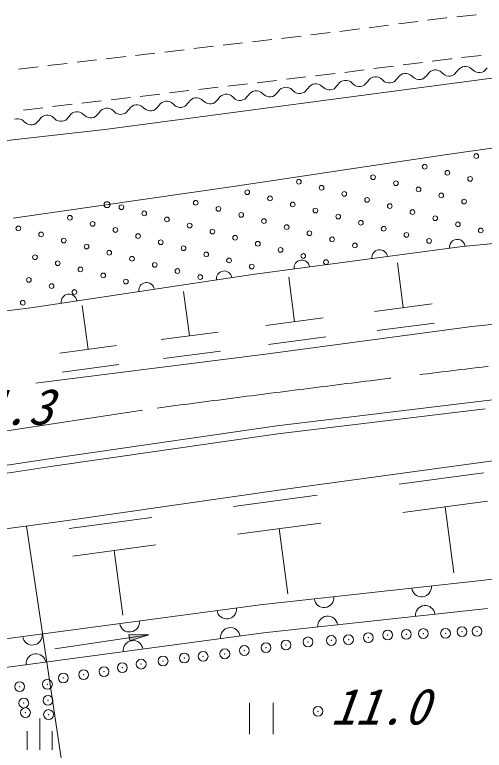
# Model space of a CAD drawing. Units: millimetres, scale not verified. Extents: x 40000 to 680000, y 20000 to 380000.
# Drawn here: x 504480 to 528426, y 280444 to 317935 of the extents above; entities that cross this region are included whole.
import ezdxf
from ezdxf.enums import TextEntityAlignment as Align

# ---------------------------------------------------------------- set-up
doc = ezdxf.new("R2010")
doc.units = ezdxf.units.MM
doc.header["$LTSCALE"] = 1000
doc.header["$PDMODE"] = 32
doc.header["$PDSIZE"] = 500
doc.linetypes.add('CHAIN', pattern=[18.5, 12, -1.5, 3.5, -1.5])
for name, color, linetype, lineweight in [('M-BGD', 7, 'Continuous', 13), ('M-BMK', 2, 'CHAIN', 13), ('M-STR-HTXT', 7, 'Continuous', 13)]:
    doc.layers.add(name, color=color, linetype=linetype, lineweight=lineweight)
doc.styles.add('ＭＳ ゴシック', font='')
doc.styles.get('ＭＳ ゴシック').set_extended_font_data('MS Gothic')

# ---------------------------------------------------------------- blocks, each defined once
blk = doc.blocks.new('田')
at = {"color": 7, "linetype": 'Continuous', "lineweight": 13}
for p, q in [((-0.75, 2), (-0.75, 0)), ((0.75, 0), (0.75, 2))]:
    blk.add_line(p, q, dxfattribs=at)
blk = doc.blocks.new('荒地')
at = {"color": 7, "linetype": 'Continuous', "lineweight": 13}
for p, q in [((0, -1.25), (0, 1.25)), ((-1, 0.25), (-1, -1.25)), ((1, 0.25), (1, -1.25))]:
    blk.add_line(p, q, dxfattribs=at)

msp = doc.modelspace()

# ---------------------------------------------------------------- hatches: boundary and pattern name
at = {"layer": 'M-BGD'}
msp.add_hatch(color=256, dxfattribs=at).paths.add_polyline_path([(511318, 286333), (510354, 286019), (510304, 286348)])

# ---------------------------------------------------------------- linework, layer by layer
for p, q in [((527020, 317832), (528015, 317935)), ((524043, 317464), (525035, 317590)), ((525531, 317654), (526483, 317775)), ((526483, 317775), (526523, 317780)), ((521067, 317084), (522059, 317210)), ((522555, 317274), (523547, 317400)), ((518088, 316731), (519081, 316847)), ((519578, 316905), (520571, 317021)), ((515108, 316382), (516101, 316498)), ((516598, 316556), (517591, 316673)), ((512129, 316034), (513122, 316150)), ((513618, 316208), (514612, 316324)), ((509149, 315686), (510142, 315802)), ((510639, 315860), (511632, 315976)), ((525775, 315568), (526726, 315689)), ((526726, 315689), (526767, 315694)), ((527264, 315746), (528259, 315849)), ((506169, 315338), (507162, 315454)), ((507659, 315512), (508652, 315628)), ((522799, 315188), (523791, 315314)), ((524287, 315378), (525279, 315504)), ((504679, 315163), (505672, 315279)), ((519822, 314819), (520815, 314935)), ((521311, 314998), (522303, 315124)), ((524261, 314921), (524356, 314942)), ((524356, 314942), (524452, 314943)), ((524452, 314943), (524551, 314923)), ((525524, 314875), (525608, 314988)), ((525608, 314988), (525696, 315056)), ((525696, 315056), (525788, 315097)), ((525788, 315097), (525883, 315118)), ((525883, 315118), (525979, 315120)), ((525979, 315120), (526078, 315100)), ((526078, 315100), (526180, 315054)), ((526180, 315054), (526287, 314964)), ((526287, 314964), (526395, 314874)), ((526878, 314872), (527051, 315052)), ((527051, 315052), (527135, 315164)), ((527135, 315164), (527223, 315232)), ((527223, 315232), (527315, 315274)), ((527315, 315274), (527410, 315295)), ((527410, 315295), (527506, 315296)), ((527506, 315296), (527605, 315276)), ((527605, 315276), (527707, 315230)), ((527707, 315230), (527814, 315140)), ((527814, 315140), (527921, 315050)), ((527921, 315050), (528024, 315004)), ((528024, 315004), (528123, 314984)), ((528123, 314984), (528219, 314986)), ((528219, 314986), (528313, 315007)), ((528313, 315007), (528405, 315048)), ((528405, 315048), (528578, 315229)), ((509070, 312084), (528811, 314700)), ((516842, 314471), (517835, 314587)), ((518332, 314645), (519325, 314761)), ((521116, 314526), (521207, 314568)), ((521207, 314568), (521302, 314589)), ((521302, 314589), (521398, 314590)), ((521398, 314590), (521497, 314570)), ((521497, 314570), (521599, 314524)), ((522470, 314522), (522554, 314634)), ((522554, 314634), (522643, 314703)), ((522643, 314703), (522734, 314744)), ((522734, 314744), (522829, 314765)), ((522829, 314765), (522925, 314766)), ((522925, 314766), (523024, 314747)), ((523024, 314747), (523126, 314701)), ((523126, 314701), (523233, 314611)), ((523233, 314611), (523341, 314521)), ((523824, 314519), (523997, 314699)), ((523997, 314699), (524081, 314811)), ((524081, 314811), (524170, 314879)), ((524170, 314879), (524261, 314921)), ((524551, 314923), (524653, 314877)), ((524653, 314877), (524760, 314787)), ((524760, 314787), (524868, 314697)), ((524868, 314697), (524970, 314651)), ((524970, 314651), (525069, 314631)), ((525069, 314631), (525165, 314633)), ((525165, 314633), (525259, 314653)), ((525259, 314653), (525351, 314695)), ((525351, 314695), (525524, 314875)), ((526395, 314874), (526497, 314828)), ((526497, 314828), (526596, 314808)), ((526596, 314808), (526692, 314809)), ((526692, 314809), (526786, 314830)), ((526786, 314830), (526878, 314872)), ((513862, 314122), (514855, 314238)), ((515352, 314297), (516345, 314413)), ((518072, 314171), (518164, 314213)), ((518164, 314213), (518258, 314233)), ((518258, 314233), (518354, 314235)), ((518354, 314235), (518453, 314215)), ((518453, 314215), (518554, 314169)), ((519422, 314168), (519505, 314280)), ((519505, 314280), (519593, 314348)), ((519593, 314348), (519685, 314390)), ((519685, 314390), (519779, 314411)), ((519779, 314411), (519875, 314413)), ((519875, 314413), (519974, 314393)), ((519974, 314393), (520075, 314347)), ((520075, 314347), (520182, 314257)), ((520182, 314257), (520289, 314167)), ((520771, 314165), (520943, 314346)), ((520943, 314346), (521027, 314458)), ((521027, 314458), (521116, 314526)), ((521599, 314524), (521706, 314434)), ((521706, 314434), (521814, 314344)), ((521814, 314344), (521916, 314298)), ((521916, 314298), (522015, 314278)), ((522015, 314278), (522111, 314280)), ((522111, 314280), (522205, 314300)), ((522205, 314300), (522297, 314342)), ((522297, 314342), (522470, 314522)), ((523341, 314521), (523443, 314475)), ((523443, 314475), (523542, 314455)), ((523542, 314455), (523638, 314456)), ((523638, 314456), (523732, 314477)), ((523732, 314477), (523824, 314519)), ((510882, 313774), (511876, 313890)), ((512372, 313948), (513366, 314064)), ((514941, 313747), (515030, 313815)), ((515030, 313815), (515121, 313857)), ((515121, 313857), (515215, 313878)), ((515215, 313878), (515311, 313879)), ((515311, 313879), (515410, 313860)), ((515410, 313860), (515512, 313814)), ((515512, 313814), (515619, 313724)), ((516208, 313632), (516379, 313813)), ((516379, 313813), (516463, 313925)), ((516463, 313925), (516551, 313993)), ((516551, 313993), (516643, 314035)), ((516643, 314035), (516736, 314056)), ((516736, 314056), (516833, 314057)), ((516833, 314057), (516931, 314037)), ((516931, 314037), (517033, 313991)), ((517033, 313991), (517140, 313901)), ((517140, 313901), (517247, 313811)), ((517247, 313811), (517349, 313765)), ((517637, 313768), (517729, 313810)), ((517729, 313810), (517901, 313990)), ((517901, 313990), (517984, 314102)), ((517984, 314102), (518072, 314171)), ((518554, 314169), (518661, 314079)), ((518661, 314079), (518768, 313989)), ((518768, 313989), (518870, 313943)), ((518870, 313943), (518968, 313924)), ((518968, 313924), (519065, 313925)), ((519065, 313925), (519159, 313946)), ((519159, 313946), (519250, 313988)), ((519250, 313988), (519422, 314168)), ((520289, 314167), (520391, 314121)), ((520391, 314121), (520490, 314101)), ((520490, 314101), (520586, 314103)), ((520586, 314103), (520680, 314124)), ((520680, 314124), (520771, 314165)), ((507903, 313426), (508896, 313542)), ((509393, 313600), (510386, 313716)), ((511899, 313391), (511987, 313460)), ((511987, 313460), (512079, 313501)), ((512079, 313501), (512173, 313522)), ((512173, 313522), (512269, 313524)), ((512269, 313524), (512368, 313504)), ((512368, 313504), (512470, 313458)), ((512470, 313458), (512576, 313368)), ((513165, 313277), (513337, 313457)), ((513337, 313457), (513420, 313569)), ((513420, 313569), (513509, 313637)), ((513509, 313637), (513600, 313679)), ((513600, 313679), (513694, 313700)), ((513694, 313700), (513790, 313701)), ((513790, 313701), (513889, 313682)), ((513889, 313682), (513991, 313636)), ((513991, 313636), (514098, 313546)), ((514098, 313546), (514204, 313456)), ((514204, 313456), (514306, 313410)), ((514595, 313413), (514687, 313454)), ((514687, 313454), (514858, 313635)), ((514858, 313635), (514941, 313747)), ((515619, 313724), (515726, 313634)), ((515726, 313634), (515827, 313588)), ((515827, 313588), (515926, 313568)), ((515926, 313568), (516022, 313569)), ((516022, 313569), (516116, 313590)), ((516116, 313590), (516208, 313632)), ((517349, 313765), (517447, 313746)), ((517447, 313746), (517543, 313747)), ((517543, 313747), (517637, 313768)), ((504923, 313078), (505916, 313194)), ((506413, 313252), (507406, 313368)), ((508857, 313036), (508945, 313104)), ((508945, 313104), (509037, 313146)), ((509037, 313146), (509130, 313167)), ((509130, 313167), (509227, 313168)), ((509227, 313168), (509325, 313148)), ((509325, 313148), (509427, 313102)), ((509427, 313102), (509534, 313012)), ((510123, 312921), (510295, 313101)), ((510295, 313101), (510378, 313213)), ((510378, 313213), (510466, 313282)), ((510466, 313282), (510558, 313324)), ((510558, 313324), (510652, 313344)), ((510652, 313344), (510748, 313346)), ((510748, 313346), (510847, 313326)), ((510847, 313326), (510948, 313280)), ((510948, 313280), (511055, 313190)), ((511055, 313190), (511162, 313100)), ((511162, 313100), (511264, 313054)), ((511264, 313054), (511363, 313035)), ((511459, 313036), (511553, 313057)), ((511553, 313057), (511644, 313099)), ((511644, 313099), (511816, 313279)), ((511816, 313279), (511899, 313391)), ((512576, 313368), (512683, 313278)), ((512683, 313278), (512785, 313232)), ((512785, 313232), (512884, 313212)), ((512884, 313212), (512980, 313214)), ((512980, 313214), (513074, 313235)), ((513074, 313235), (513165, 313277)), ((514306, 313410), (514405, 313390)), ((514405, 313390), (514501, 313392)), ((514501, 313392), (514595, 313413)), ((505731, 312568), (505814, 312680)), ((505814, 312680), (505903, 312748)), ((505903, 312748), (505994, 312790)), ((505994, 312790), (506088, 312811)), ((506088, 312811), (506184, 312812)), ((506184, 312812), (506283, 312793)), ((506283, 312793), (506385, 312747)), ((506385, 312747), (506492, 312657)), ((507081, 312565), (507252, 312746)), ((507252, 312746), (507335, 312858)), ((507335, 312858), (507424, 312926)), ((507424, 312926), (507515, 312968)), ((507515, 312968), (507609, 312989)), ((507609, 312989), (507706, 312990)), ((507706, 312990), (507804, 312971)), ((507804, 312971), (507906, 312925)), ((507906, 312925), (508013, 312835)), ((508013, 312835), (508120, 312745)), ((508120, 312745), (508221, 312699)), ((508221, 312699), (508320, 312679)), ((508320, 312679), (508416, 312680)), ((508416, 312680), (508510, 312701)), ((508510, 312701), (508602, 312743)), ((508602, 312743), (508773, 312924)), ((508773, 312924), (508857, 313036)), ((509534, 313012), (509641, 312923)), ((509641, 312923), (509743, 312877)), ((509743, 312877), (509841, 312857)), ((509841, 312857), (509938, 312858)), ((509938, 312858), (510031, 312879)), ((510031, 312879), (510123, 312921)), ((511363, 313035), (511459, 313036)), ((504473, 312612), (504567, 312633)), ((504567, 312633), (504663, 312635)), ((504663, 312635), (504762, 312615)), ((504762, 312615), (504864, 312569)), ((504864, 312569), (504970, 312479)), ((504970, 312479), (505077, 312389)), ((505077, 312389), (505179, 312343)), ((505179, 312343), (505278, 312324)), ((505278, 312324), (505374, 312325)), ((505374, 312325), (505468, 312346)), ((505468, 312346), (505559, 312388)), ((505559, 312388), (505731, 312568)), ((506492, 312657), (506599, 312567)), ((506599, 312567), (506700, 312521)), ((506700, 312521), (506799, 312501)), ((506799, 312501), (506895, 312503)), ((506895, 312503), (506989, 312524)), ((506989, 312524), (507081, 312565)), ((495330, 310539), (509070, 312084)), ((526287, 310772), (532352, 311643)), ((515619, 309177), (526287, 310772)), ((504403, 307569), (515619, 309177)), ((527313, 306120), (532887, 306671)), ((516733, 304708), (527313, 306120)), ((524296, 303004), (523994, 305286)), ((505307, 303003), (516733, 304708)), ((518754, 302289), (518453, 304558)), ((513394, 301566), (513095, 303822)), ((494513, 301669), (505307, 303003)), ((508224, 300876), (507927, 303120)), ((525765, 303199), (522826, 302810)), ((527787, 302047), (533325, 302595)), ((520215, 302482), (517292, 302095)), ((525895, 302221), (522956, 301832)), ((517262, 300642), (527787, 302047)), ((514847, 301758), (511941, 301373)), ((520344, 301510), (517421, 301123)), ((509669, 301067), (506779, 300685)), ((514975, 300791), (512069, 300406)), ((505804, 299188), (517262, 300642)), ((509797, 300106), (506906, 299723)), ((505555, 299151), (505804, 299188)), ((528420, 298252), (533696, 298904)), ((517842, 296975), (528420, 298252)), ((517894, 296579), (528468, 297854)), ((506241, 295302), (517842, 296975)), ((506299, 294906), (517894, 296579)), ((495665, 293707), (506241, 295302)), ((518412, 293770), (529001, 295216)), ((495725, 293311), (506299, 294906)), ((524078, 294006), (528388, 294585)), ((506810, 292111), (518412, 293770)), ((515643, 292874), (519904, 293446)), ((524271, 292569), (528581, 293148)), ((526426, 292859), (526878, 289491)), ((496158, 290644), (506810, 292111)), ((507263, 291750), (511475, 292315)), ((515834, 291454), (520095, 292026)), ((517965, 291740), (518411, 288411)), ((507452, 290346), (511664, 290911)), ((509558, 290628), (509999, 287337)), ((528415, 289109), (535304, 289970)), ((516998, 287866), (528415, 289109)), ((500350, 285633), (516998, 287866)), ((517173, 286426), (528584, 287669)), ((500542, 284196), (517173, 286426)), ((506527, 285610), (511318, 286333))]:
    msp.add_line(p, q, dxfattribs=at)
msp.add_lwpolyline([(511318, 286333), (510354, 286019), (510304, 286348)], close=True, dxfattribs=at)
for centre, radius in [((528014, 310728), 120), ((525386, 310190), 120), ((522757, 309652), 120), ((526545, 309880), 120), ((527704, 309569), 120), ((518969, 309425), 120), ((523916, 309342), 120), ((516340, 308887), 120), ((520128, 309114), 120), ((525075, 309031), 120), ((517499, 308576), 120), ((521287, 308804), 120), ((522446, 308493), 120), ((526234, 308721), 120), ((509185, 308255), 150), ((509923, 308122), 120), ((513711, 308349), 120), ((518658, 308266), 120), ((523605, 308183), 120), ((527393, 308410), 120), ((511082, 307811), 120), ((514870, 308039), 120), ((516029, 307728), 120), ((519817, 307955), 120), ((524764, 307872), 120), ((507295, 307584), 120), ((512242, 307501), 120), ((517189, 307417), 120), ((520977, 307645), 120), ((522136, 307334), 120), ((525924, 307561), 120), ((504666, 307046), 120), ((508454, 307273), 120), ((509613, 306963), 120), ((513401, 307190), 120), ((518348, 307107), 120), ((523295, 307024), 120), ((527083, 307251), 120), ((528242, 306940), 120), ((505825, 306735), 120), ((510772, 306652), 120), ((514560, 306879), 120), ((515719, 306569), 120), ((519507, 306796), 120), ((524454, 306713), 120), ((506984, 306425), 120), ((511931, 306341), 120), ((516878, 306258), 120), ((520666, 306486), 120), ((525613, 306402), 120), ((508143, 306114), 120), ((513090, 306031), 120), ((518037, 305948), 120), ((521825, 306175), 120), ((505514, 305576), 120), ((509302, 305804), 120), ((510461, 305493), 120), ((514249, 305720), 120), ((519196, 305637), 120), ((506673, 305266), 120), ((511620, 305182), 120), ((515408, 305410), 120), ((516567, 305099), 120), ((520355, 305326), 120), ((507832, 304955), 120), ((512780, 304872), 120), ((505204, 304417), 120), ((508992, 304644), 120), ((510151, 304334), 120), ((513939, 304561), 120), ((506363, 304106), 120), ((507522, 303796), 120), ((504893, 303258), 120)]:
    msp.add_circle(centre, radius, dxfattribs=at)
for centre, radius, start, end in [((527053, 306086), 400, 6.9245, 187.6123), ((523088, 305556), 400, 7.6041, 187.6041), ((519123, 305027), 400, 7.6041, 187.6041), ((515162, 304473), 400, 8.487, 188.487), ((511206, 303883), 400, 8.487, 188.487), ((507250, 303293), 400, 8.487, 188.487), ((525229, 288762), 500, 186.2172, 6.2172), ((520258, 288221), 500, 186.2172, 6.2172), ((515293, 287637), 500, 187.6378, 7.6378), ((525409, 287323), 500, 6.2172, 186.2172), ((520439, 286782), 500, 6.2172, 186.2172), ((510337, 286972), 500, 187.6378, 7.6378), ((515473, 286198), 500, 7.6378, 187.6378), ((505382, 286308), 500, 187.6378, 7.6378), ((510518, 285534), 500, 7.6378, 187.6378), ((505562, 284869), 500, 7.6378, 187.6378)]:
    msp.add_arc(centre, radius, start, end, dxfattribs=at)
for p in [(522509, 286182), (523501, 286324), (524451, 286352), (525315, 286395), (526449, 286409), (527285, 286494), (528051, 286508), (518313, 285813), (519433, 285969), (520623, 286040), (521502, 286083), (516187, 285530), (517292, 285672), (513125, 285147), (514089, 285232), (515195, 285360), (510928, 284835), (512048, 284991), (509029, 284453), (509964, 284651), (506959, 284127), (507994, 284297), (504735, 283690), (506149, 283811), (504944, 282849), (506178, 282989), (505029, 282367), (506206, 282266), (519946, 282425)]:
    msp.add_point(p, dxfattribs=at)
at = {"layer": 'M-BMK'}
msp.add_line((464951, 290778), (510990, 297786), dxfattribs=at)
msp.add_arc((673898, -922183), 1230798, 96.15035, 97.60598, dxfattribs=at)
at = {"layer": 'M-STR-HTXT'}
msp.add_line((505085, 291874), (508614, 268208), dxfattribs=at)

# ---------------------------------------------------------------- block references
at = {"layer": 'M-BGD'}
for name, p, xscale, yscale in [('田', (517052, 281269), 800, 800), ('荒地', (505758, 281265), 640, 640)]:
    msp.add_blockref(name, p, dxfattribs=dict(at, xscale=xscale, yscale=yscale))

# ---------------------------------------------------------------- texts
at = {"layer": 'M-BGD', "style": 'ＭＳ ゴシック', "oblique": 20}
for s, p in [('14.3', (501389, 296483)), ('11.0', (520575, 281207))]:
    msp.add_text(s, height=1833, dxfattribs=at).set_placement(p, align=Align.BOTTOM_LEFT)

doc.saveas('drawing.dxf')
